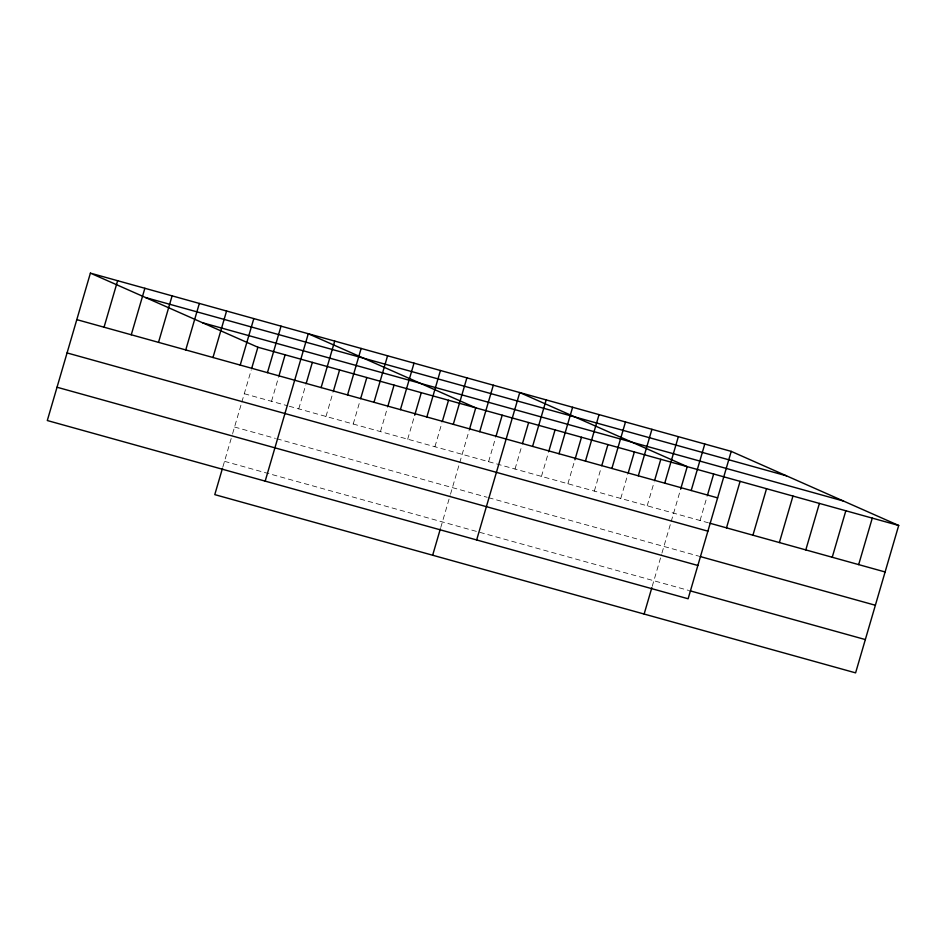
<?xml version="1.0" encoding="UTF-8"?>
<svg xmlns="http://www.w3.org/2000/svg" width="946" height="946" viewBox="0 0 946 946"><rect width="100%" height="100%" fill="white"/><g stroke="black" fill="none" stroke-linecap="round" stroke-linejoin="round"><path stroke-width="0.71" stroke-dasharray="4.73 3.55" d="M222.889 466.875L232.231 434.935M232.621 433.623L241.443 403.434M241.845 402.05L251.293 369.78M271.514 401.305L278.526 377.348M298.759 408.873L305.759 384.927M325.992 416.453L332.992 392.495M353.225 424.033L359.811 401.482M380.458 431.601L387.458 407.655M407.691 439.18L414.289 416.63M434.924 446.749L441.936 422.803M440.777 527.478L450.107 495.538M450.497 494.226L459.318 464.037M459.732 462.653L469.169 430.371M488.597 461.683L495.598 437.726M515.026 469.039L521.624 446.488M541.467 476.382L548.467 452.436M567.896 483.737L574.494 461.199M594.336 491.092L600.923 468.542M620.765 498.447L627.766 474.49M647.194 505.791L654.206 481.845M652.243 586.295L661.585 554.356M661.963 553.043L670.797 522.854M671.199 521.471L680.221 490.607M700.064 520.501L707.076 496.544M244.281 393.725L287.856 405.846M289.216 406.224L708.412 522.819M234.549 427.024L275.404 438.388M276.764 438.767L487.202 497.3M488.597 497.691L698.68 556.118M224.521 461.329L688.641 590.422"/><path stroke-width="1.42" d="M90.402 273.134L47.3 420.532L688.12 598.771L731.223 451.372L90.402 273.134L257.88 347.229L898.7 525.468L855.598 672.866L214.777 494.628L222.487 468.27M104.036 327.21L117.635 280.714M131.269 334.778L144.868 288.282M158.514 342.357L172.101 295.862M185.747 349.937L199.346 303.441M212.98 357.505L226.579 311.009M240.213 365.085L253.812 318.589M251.695 368.361L257.88 347.229M267.446 372.653L281.045 326.157M278.94 375.94L285.113 354.809M265.176 481.136L308.278 333.737L475.755 407.832L469.583 428.964M306.173 383.52L312.346 362.377M321.12 387.588L334.718 341.092M333.406 391.088L339.59 369.957M347.549 394.943L361.147 348.447M360.639 398.668L366.823 377.537M373.989 402.287L387.576 355.791M387.872 406.236L394.056 385.105M400.418 409.642L414.017 363.146M414.703 415.223L421.289 392.685M426.847 416.997L440.446 370.501M442.35 421.396L448.522 400.253M453.288 424.352L466.886 377.856M432.653 555.231L440.363 528.861M479.717 431.695L493.315 385.199M496.011 436.319L502.196 415.188M476.654 539.953L519.744 392.555L687.234 466.65L680.635 489.2M522.452 443.674L528.625 422.543M532.586 446.406L546.185 399.91M548.881 451.029L555.066 429.886M559.027 453.761L572.614 407.265M574.908 459.78L581.494 437.241M585.456 461.104L599.055 414.608M601.751 465.728L607.923 444.596M611.885 468.459L625.483 421.963M628.179 473.083L634.364 451.952M638.325 475.814L651.924 429.318M654.62 480.438L660.793 459.295M664.754 483.17L678.353 436.674M644.131 614.049L651.841 587.691M691.195 490.513L704.782 444.029M707.478 495.136L713.662 474.005M726.504 527.856L740.091 481.36M752.933 535.2L766.532 488.704M779.374 542.555L792.961 496.059M805.803 549.91L819.402 503.414M832.232 557.265L845.83 510.769M858.672 564.608L872.271 518.124M145.672 297.588L786.493 475.826M202.61 322.775L843.43 501.013M76.803 319.63L717.624 497.868M709.807 523.209L885.101 571.963M67.071 352.929L707.892 531.167M700.064 556.508L875.369 605.263M57.032 387.233L697.852 565.471M690.036 590.812L865.33 639.567M731.223 451.372L898.7 525.468"/></g></svg>
